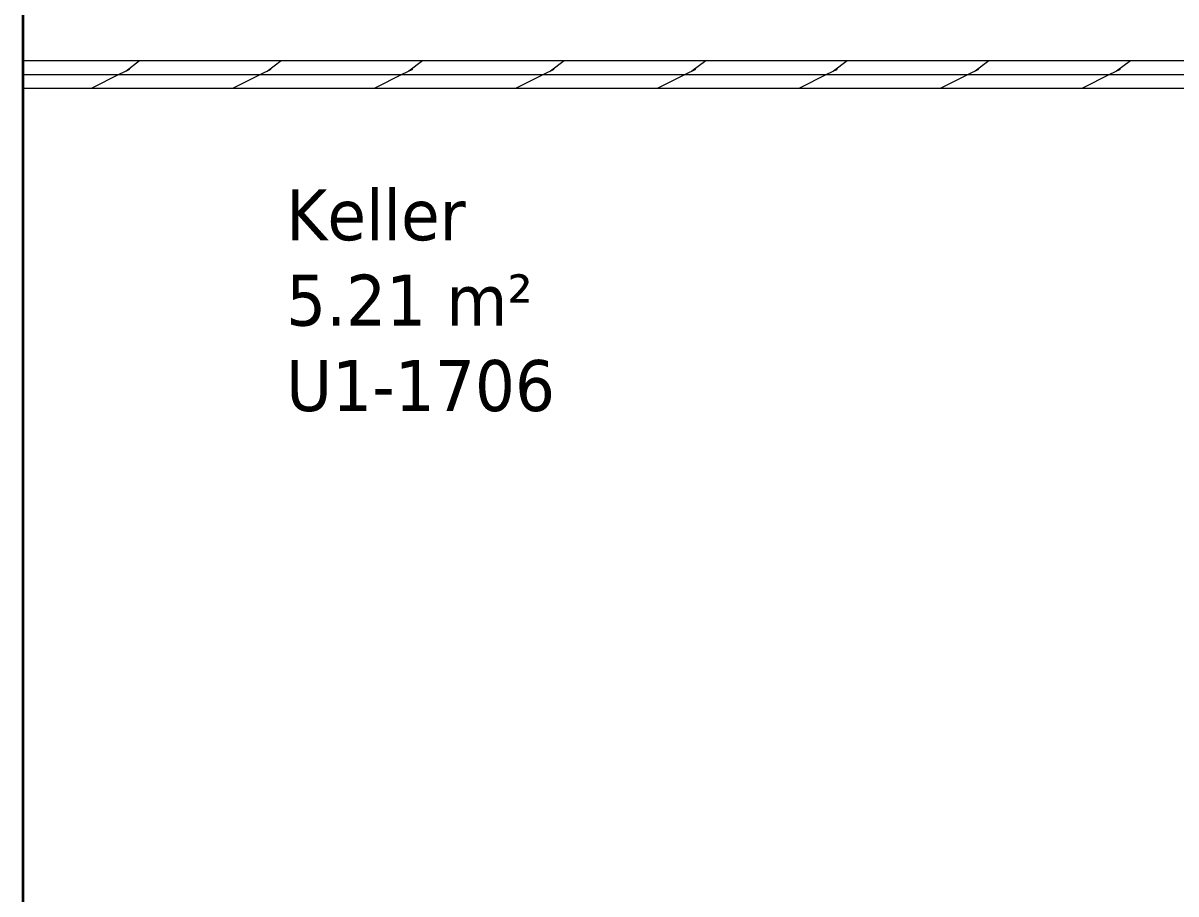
# Model space of a CAD drawing. Extents: x -882 to 613, y -179 to 707.
# Drawn here: x 323.39 to 357.31, y 328.25 to 353.88 of the extents above; entities that cross this region are included whole.
import ezdxf

# ---------------------------------------------------------------- set-up
doc = ezdxf.new("R2010")
doc.units = 0
doc.layers.get('0').update_dxf_attribs({"lineweight": 13})
for name, color, linetype, lineweight in [('A-AREA-____-IDEN', 7, 'Continuous', 5), ('A-WALL-____-MCUT', 7, 'Continuous', 35), ('A-WALL-____-PATT', 7, 'Continuous', 35), ('A-WALL-FNSH-MCUT', 7, 'Continuous', 35)]:
    doc.layers.add(name, color=color, linetype=linetype, lineweight=lineweight)
doc.styles.get("Standard").update_dxf_attribs({"font": 'arial.ttf'})

# ---------------------------------------------------------------- blocks, each defined once
blk = doc.blocks.new('Referenz-A0UJ2IESXE', base_point=(-902.382, -164.149))
at = {"layer": 'A-WALL-____-MCUT', "color": 0, "linetype": 'Continuous', "ltscale": 0.35}
blk.add_line((323.388, 327.692), (323.388, 377.042), dxfattribs=at)
at = {"layer": 'A-WALL-____-MCUT', "color": 0, "linetype": 'Continuous', "lineweight": 9, "ltscale": 0.13}
blk.add_line((323.388, 352.367), (391.796, 352.367), dxfattribs=at)
at = {"layer": 'A-WALL-____-PATT', "color": 0, "linetype": 'Continuous', "lineweight": 9, "ltscale": 0.13}
for p, q in [((326.515, 352.521), (326.208, 352.367)), ((326.816, 352.767), (326.409, 352.462)), ((330.68, 352.521), (330.373, 352.367)), ((330.981, 352.767), (330.575, 352.462)), ((334.845, 352.521), (334.538, 352.367)), ((335.146, 352.767), (334.74, 352.463)), ((339.01, 352.521), (338.702, 352.367)), ((339.311, 352.767), (338.905, 352.463)), ((343.175, 352.521), (342.867, 352.367)), ((343.476, 352.767), (343.071, 352.463)), ((347.34, 352.521), (347.032, 352.367)), ((347.641, 352.767), (347.236, 352.463)), ((351.505, 352.521), (351.197, 352.367)), ((351.806, 352.767), (351.401, 352.464)), ((355.67, 352.521), (355.362, 352.367)), ((355.971, 352.767), (355.567, 352.464)), ((326.208, 352.367), (325.408, 351.967)), ((330.373, 352.367), (329.573, 351.967)), ((334.538, 352.367), (333.738, 351.967)), ((338.702, 352.367), (337.902, 351.967)), ((342.867, 352.367), (342.067, 351.967)), ((347.032, 352.367), (346.232, 351.967)), ((351.197, 352.367), (350.397, 351.967)), ((355.362, 352.367), (354.562, 351.967))]:
    blk.add_line(p, q, dxfattribs=at)
at = {"layer": 'A-WALL-FNSH-MCUT', "color": 0, "linetype": 'Continuous', "lineweight": 9, "ltscale": 0.13}
for p, q in [((391.796, 352.767), (323.388, 352.767)), ((323.388, 351.967), (391.796, 351.967))]:
    blk.add_line(p, q, dxfattribs=at)
at = {"layer": 'A-AREA-____-IDEN', "color": 0, "linetype": 'Continuous', "ltscale": 0.13, "char_height": 1.5, "attachment_point": 1}
for s, insert in [('{\\W0.9;\\fVerdana;Keller}', (331.127, 348.992)), ('{\\W0.9;\\fVerdana;5.21 m²}', (331.127, 346.478)), ('{\\W0.9;\\fVerdana;U1-1706}', (331.127, 343.965))]:
    blk.add_mtext(s, dxfattribs=dict(at, insert=insert))

msp = doc.modelspace()

# ---------------------------------------------------------------- block references
at = {"color": 9, "lineweight": 25, "ltscale": 0.25, "true_color": 0xc0c0c0}
msp.add_blockref('Referenz-A0UJ2IESXE', (-902.382, -164.149), dxfattribs=at)

doc.saveas('drawing.dxf')
